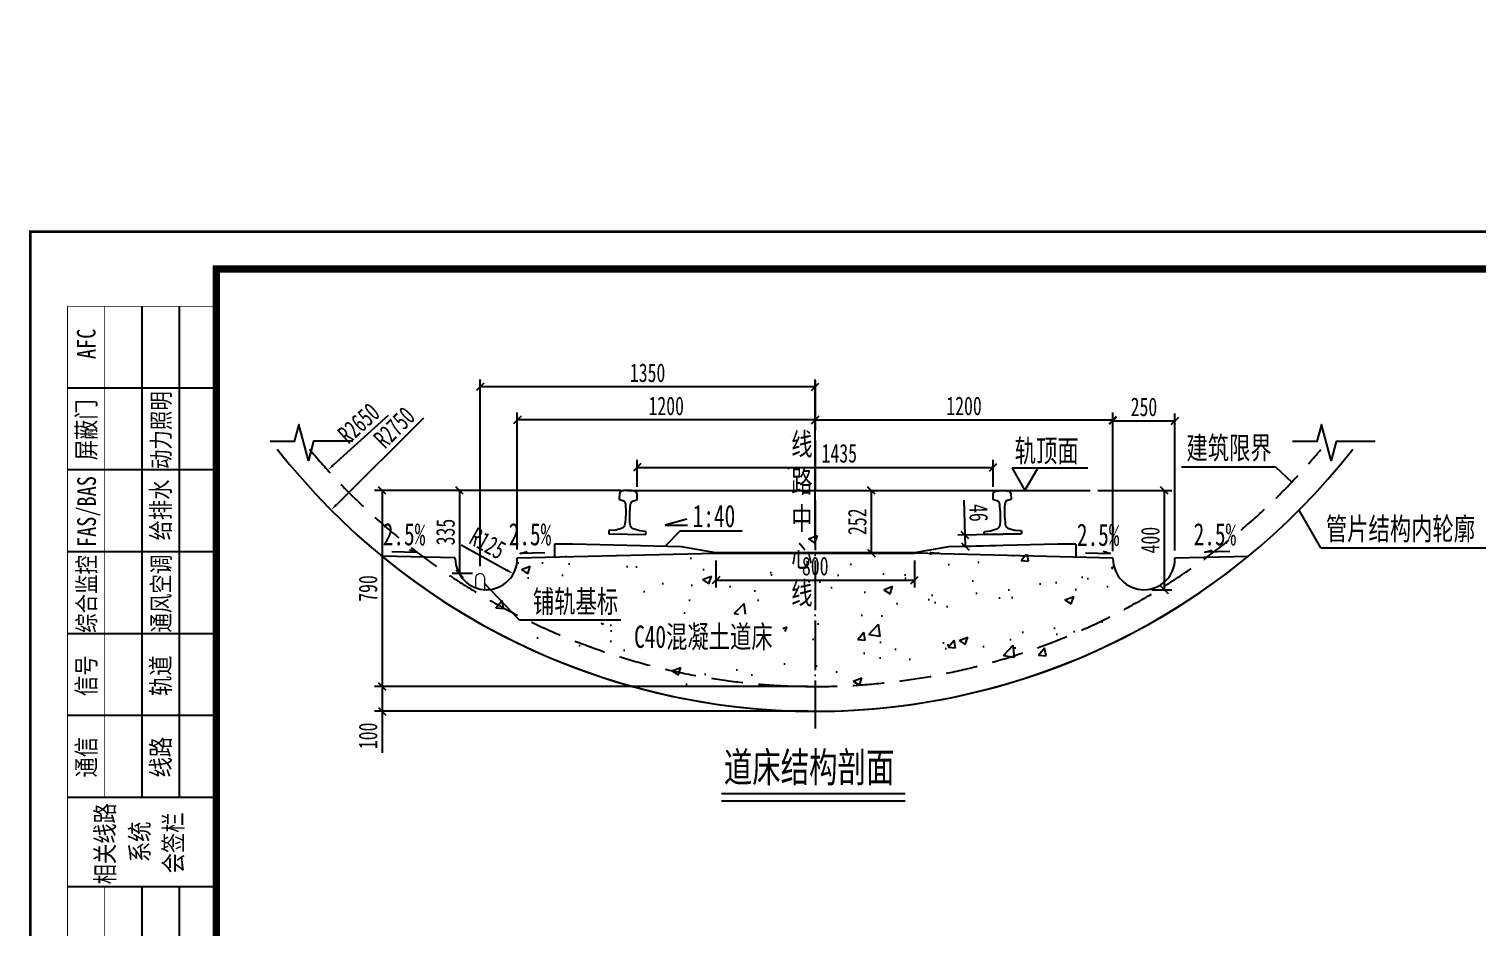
# Model space of a CAD drawing. Header units: millimetres. Extents: x 751 to 23969, y -17237 to -4028.
# Drawn here: x 751 to 6586, y -11124 to -7505 of the extents above; entities that cross this region are included whole.
import ezdxf
from ezdxf.enums import TextEntityAlignment as Align

# ---------------------------------------------------------------- set-up
doc = ezdxf.new("R2010")
doc.units = ezdxf.units.MM
doc.linetypes.add('DASHED', pattern=[19.05, 12.7, -6.35])
doc.linetypes.add('DOTE', pattern=[2.42, 2, -0.2, 0.02, -0.2])
doc.layers.get('Defpoints').update_dxf_attribs({"color": 250})
for name, color, linetype in [('DOT', 6, 'DOTE'), ('GesoftDrawFrameCountersignBlockLayer', 7, 'Continuous'), ('GesoftDrawFrameCountersignLayer', 7, 'Continuous'), ('GesoftDrawFrameFrameBlockLayer', 7, 'Continuous'), ('GesoftDrawFrameInLineLayer', 85, 'Continuous'), ('GesoftDrawFrameOutLineLayer', 180, 'Continuous'), ('GesoftDrawFrameTitleLayer', 7, 'Continuous'), ('标注', 3, 'Continuous'), ('粗实线', 4, 'Continuous')]:
    doc.layers.add(name, color=color, linetype=linetype)
doc.styles.add('宋体', font='SimSun.ttf', dxfattribs={"width": 0.7})
doc.styles.add('宋体样式', font='SimSun.ttf', dxfattribs={"width": 0.8})
doc.styles.add('宋体样式宽度0.8', font='SimSun.ttf', dxfattribs={"width": 0.8})
doc.styles.add('条形码', font='BC_C39.FBC', dxfattribs={"height": 11})
doc.dimstyles.new('1比30', dxfattribs={"dimscale": 30, "dimtxt": 2.5, "dimasz": 1, "dimexe": 1, "dimexo": 1, "dimtad": 3, "dimdec": 0, "dimzin": 0, "dimdsep": 46, "dimtxsty": '宋体', "dimblk": 'OBLIQUE', "dimcen": 0.09, "dimadec": 0, "dimazin": 0, "dimtfac": 1, "dimtdec": 0, "dimtofl": 0, "dimtmove": 0, "dimatfit": 3, "dimfxl": 0, "dimtolj": 1, "dimtzin": 0, "dimarcsym": 0})

# ---------------------------------------------------------------- blocks, each defined once
blk = doc.blocks.new('_Oblique')
at = {"color": 0, "linetype": 'ByBlock', "lineweight": -2}
blk.add_line((-0.5, -0.5), (0.5, 0.5), dxfattribs=at)
blk = doc.blocks.new('*D16')
at = {"layer": 'Defpoints', "color": 0, "transparency": 16777216}
for p in [(5119.2, -9080.4), (3919.2, -9612.6), (5119.2, -9632.6)]:
    blk.add_point(p, dxfattribs=at)
at = {"layer": '标注', "color": 0, "lineweight": -2, "transparency": 16777216}
for p, q in [((3919.2, -9582.6), (3919.2, -9050.4)), ((3919.2, -9080.4), (5119.2, -9080.4)), ((5119.2, -9602.6), (5119.2, -9050.4))]:
    blk.add_line(p, q, dxfattribs=at)
at = {"layer": '标注', "color": 0, "lineweight": -2, "transparency": 16777216, "xscale": 30, "yscale": 30, "zscale": 30, "rotation": 180}
blk.add_blockref('_Oblique', (3919.2, -9080.4), dxfattribs=at)
at = {"layer": '标注', "color": 0, "lineweight": -2, "transparency": 16777216, "xscale": 30, "yscale": 30, "zscale": 30}
blk.add_blockref('_Oblique', (5119.2, -9080.4), dxfattribs=at)
at = {"layer": '标注', "color": 0, "transparency": 16777216, "insert": (4519.2, -9024.2), "char_height": 75, "attachment_point": 5, "style": '宋体'}
blk.add_mtext('\\A1;1200', dxfattribs=at)
blk = doc.blocks.new('*D15')
at = {"layer": 'Defpoints', "color": 0, "transparency": 16777216}
for p in [(2719.2, -9080.4), (3919.2, -9612.6), (2719.2, -9632.6)]:
    blk.add_point(p, dxfattribs=at)
at = {"layer": '标注', "color": 0, "lineweight": -2, "transparency": 16777216}
for p, q in [((2719.2, -9602.6), (2719.2, -9050.4)), ((3919.2, -9080.4), (2719.2, -9080.4)), ((3919.2, -9582.6), (3919.2, -9050.4))]:
    blk.add_line(p, q, dxfattribs=at)
at = {"layer": '标注', "color": 0, "lineweight": -2, "transparency": 16777216, "xscale": 30, "yscale": 30, "zscale": 30, "rotation": 180}
blk.add_blockref('_Oblique', (2719.2, -9080.4), dxfattribs=at)
at = {"layer": '标注', "color": 0, "lineweight": -2, "transparency": 16777216, "xscale": 30, "yscale": 30, "zscale": 30}
blk.add_blockref('_Oblique', (3919.2, -9080.4), dxfattribs=at)
at = {"layer": '标注', "color": 0, "transparency": 16777216, "insert": (3319.2, -9024.2), "char_height": 75, "attachment_point": 5, "style": '宋体'}
blk.add_mtext('\\A1;1200', dxfattribs=at)
blk = doc.blocks.new('*D38')
at = {"layer": 'Defpoints', "color": 0, "transparency": 16777216}
for p in [(4636.7, -9271.4), (3201.7, -9379.8), (4636.7, -9379.8)]:
    blk.add_point(p, dxfattribs=at)
at = {"layer": '标注', "color": 0, "lineweight": -2, "transparency": 16777216}
for p, q in [((3201.7, -9349.8), (3201.7, -9241.4)), ((3201.7, -9271.4), (4636.7, -9271.4)), ((4636.7, -9349.8), (4636.7, -9241.4))]:
    blk.add_line(p, q, dxfattribs=at)
at = {"layer": '标注', "color": 0, "lineweight": -2, "transparency": 16777216, "xscale": 30, "yscale": 30, "zscale": 30, "rotation": 180}
blk.add_blockref('_Oblique', (3201.7, -9271.4), dxfattribs=at)
at = {"layer": '标注', "color": 0, "lineweight": -2, "transparency": 16777216, "xscale": 30, "yscale": 30, "zscale": 30}
blk.add_blockref('_Oblique', (4636.7, -9271.4), dxfattribs=at)
at = {"layer": '标注', "color": 0, "transparency": 16777216, "insert": (4016.6, -9215.2), "char_height": 75, "attachment_point": 5, "style": '宋体'}
blk.add_mtext('\\A1;1435', dxfattribs=at)
blk = doc.blocks.new('*D37')
at = {"layer": 'Defpoints', "color": 0, "transparency": 16777216}
for p in [(3166.6, -9364.7), (2174.2, -10154.7), (3919.2, -10154.7)]:
    blk.add_point(p, dxfattribs=at)
at = {"layer": '标注', "color": 0, "lineweight": -2, "transparency": 16777216}
for p, q in [((3136.6, -9364.7), (2144.2, -9364.7)), ((2174.2, -9364.7), (2174.2, -10154.7)), ((3889.2, -10154.7), (2144.2, -10154.7))]:
    blk.add_line(p, q, dxfattribs=at)
at = {"layer": '标注', "color": 0, "lineweight": -2, "transparency": 16777216, "xscale": 30, "yscale": 30, "zscale": 30}
for p, rotation in [((2174.2, -9364.7), 90), ((2174.2, -10154.7), 270)]:
    blk.add_blockref('_Oblique', p, dxfattribs=dict(at, rotation=rotation))
at = {"layer": '标注', "color": 0, "transparency": 16777216, "insert": (2117.9, -9759.7), "char_height": 75, "attachment_point": 5, "rotation": 90, "style": '宋体'}
blk.add_mtext('\\A1;790', dxfattribs=at)
blk = doc.blocks.new('*D39')
at = {"layer": 'Defpoints', "color": 0, "transparency": 16777216}
for p in [(4676.2, -9540.6), (4524.7, -9590.4), (4677.3, -9586.6)]:
    blk.add_point(p, dxfattribs=at)
at = {"layer": '标注', "color": 0, "lineweight": -2, "transparency": 16777216}
for p, q in [((4523.6, -9544.5), (4520, -9403.1)), ((4646.2, -9541.4), (4493.6, -9545.2)), ((4524.7, -9590.4), (4523.6, -9544.5)), ((4647.3, -9587.4), (4494.7, -9591.2))]:
    blk.add_line(p, q, dxfattribs=at)
at = {"layer": '标注', "color": 0, "lineweight": -2, "transparency": 16777216, "xscale": 30, "yscale": 30, "zscale": 30}
for p, rotation in [((4523.6, -9544.5), 91.43209618416502), ((4524.7, -9590.4), 271.432096184165)]:
    blk.add_blockref('_Oblique', p, dxfattribs=dict(at, rotation=rotation))
at = {"layer": '标注', "color": 0, "transparency": 16777216, "insert": (4577.6, -9454.7), "char_height": 75, "attachment_point": 5, "rotation": 271.4321, "style": '宋体'}
blk.add_mtext('\\A1;46', dxfattribs=at)
blk = doc.blocks.new('*D40')
at = {"layer": 'Defpoints', "color": 0, "transparency": 16777216}
for p in [(5027.8, -9364.7), (5245.6, -9764.6), (5326.2, -9764.6)]:
    blk.add_point(p, dxfattribs=at)
at = {"layer": '标注', "color": 0, "lineweight": -2, "transparency": 16777216}
for p, q in [((5057.8, -9364.7), (5356.2, -9364.7)), ((5326.2, -9364.7), (5326.2, -9764.6)), ((5275.6, -9764.6), (5356.2, -9764.6))]:
    blk.add_line(p, q, dxfattribs=at)
at = {"layer": '标注', "color": 0, "lineweight": -2, "transparency": 16777216, "xscale": 30, "yscale": 30, "zscale": 30}
for p, rotation in [((5326.2, -9364.7), 90), ((5326.2, -9764.6), 270)]:
    blk.add_blockref('_Oblique', p, dxfattribs=dict(at, rotation=rotation))
at = {"layer": '标注', "color": 0, "transparency": 16777216, "insert": (5269.9, -9564.7), "char_height": 75, "attachment_point": 5, "rotation": 90, "style": '宋体'}
blk.add_mtext('\\A1;400', dxfattribs=at)
blk = doc.blocks.new('*D17')
at = {"layer": 'Defpoints', "color": 0, "transparency": 16777216}
for p in [(3166.6, -9364.7), (2486.4, -9699.7), (2569.2, -9699.7)]:
    blk.add_point(p, dxfattribs=at)
at = {"layer": '标注', "color": 0, "lineweight": -2, "transparency": 16777216}
for p, q in [((3136.6, -9364.7), (2456.4, -9364.7)), ((2486.4, -9364.7), (2486.4, -9699.7)), ((2539.2, -9699.7), (2456.4, -9699.7))]:
    blk.add_line(p, q, dxfattribs=at)
at = {"layer": '标注', "color": 0, "lineweight": -2, "transparency": 16777216, "xscale": 30, "yscale": 30, "zscale": 30}
for p, rotation in [((2486.4, -9364.7), 90), ((2486.4, -9699.7), 270)]:
    blk.add_blockref('_Oblique', p, dxfattribs=dict(at, rotation=rotation))
at = {"layer": '标注', "color": 0, "transparency": 16777216, "insert": (2430.1, -9532.2), "char_height": 75, "attachment_point": 5, "rotation": 90, "style": '宋体'}
blk.add_mtext('\\A1;335', dxfattribs=at)
blk = doc.blocks.new('*D22')
at = {"layer": 'Defpoints', "color": 0, "transparency": 16777216}
for p in [(2569.2, -8946.9), (3919.2, -9612.6), (2569.2, -9699.7)]:
    blk.add_point(p, dxfattribs=at)
at = {"layer": '标注', "color": 0, "lineweight": -2, "transparency": 16777216}
for p, q in [((2569.2, -9669.7), (2569.2, -8916.9)), ((3919.2, -9582.6), (3919.2, -8916.9)), ((3919.2, -8946.9), (2569.2, -8946.9))]:
    blk.add_line(p, q, dxfattribs=at)
at = {"layer": '标注', "color": 0, "lineweight": -2, "transparency": 16777216, "xscale": 30, "yscale": 30, "zscale": 30, "rotation": 180}
blk.add_blockref('_Oblique', (2569.2, -8946.9), dxfattribs=at)
at = {"layer": '标注', "color": 0, "lineweight": -2, "transparency": 16777216, "xscale": 30, "yscale": 30, "zscale": 30}
blk.add_blockref('_Oblique', (3919.2, -8946.9), dxfattribs=at)
at = {"layer": '标注', "color": 0, "transparency": 16777216, "insert": (3244.2, -8890.7), "char_height": 75, "attachment_point": 5, "style": '宋体'}
blk.add_mtext('\\A1;1350', dxfattribs=at)
blk = doc.blocks.new('*D41')
at = {"color": 0, "lineweight": -2, "transparency": 16777216}
blk.add_line((2199.1, -9062.2), (1977.4, -9262.8), dxfattribs=at)
at = {"color": 0, "transparency": 16777216}
blk.add_solid([(1974, -9259.1), (1980.7, -9266.6), (1955.1, -9283)], dxfattribs=at)
at = {"layer": 'Defpoints', "color": 0, "transparency": 16777216}
for p in [(3919.8, -7504.7), (1955.1, -9283)]:
    blk.add_point(p, dxfattribs=at)
at = {"color": 0, "transparency": 16777216, "insert": (2080.2, -9094), "char_height": 75, "attachment_point": 5, "rotation": 42.1494, "style": '宋体'}
blk.add_mtext('\\A1;R2650', dxfattribs=at)
blk = doc.blocks.new('*D42')
at = {"color": 0, "lineweight": -2, "transparency": 16777216}
blk.add_line((2340.6, -9073.7), (1990.1, -9422.2), dxfattribs=at)
at = {"color": 0, "transparency": 16777216}
blk.add_solid([(1986.5, -9418.6), (1993.6, -9425.7), (1968.8, -9443.3)], dxfattribs=at)
at = {"layer": 'Defpoints', "color": 0, "transparency": 16777216}
for p in [(3919.2, -7504.7), (1968.8, -9443.3)]:
    blk.add_point(p, dxfattribs=at)
at = {"color": 0, "transparency": 16777216, "insert": (2223.6, -9110.7), "char_height": 75, "attachment_point": 5, "rotation": 44.82672, "style": '宋体'}
blk.add_mtext('\\A1;R2750', dxfattribs=at)
blk = doc.blocks.new('*D45')
at = {"layer": 'Defpoints', "color": 0, "transparency": 16777216}
for p in [(2594.2, -9639.6), (2703.3, -9700.6)]:
    blk.add_point(p, dxfattribs=at)
at = {"layer": '标注', "color": 0, "lineweight": -2, "transparency": 16777216}
blk.add_line((2493.3, -9583.2), (2677.1, -9686), dxfattribs=at)
at = {"layer": '标注', "color": 0, "transparency": 16777216}
blk.add_solid([(2679.6, -9681.6), (2674.7, -9690.3), (2703.3, -9700.6)], dxfattribs=at)
at = {"layer": '标注', "color": 0, "transparency": 16777216, "insert": (2599.6, -9578.2), "char_height": 75, "attachment_point": 5, "rotation": 330.78934, "style": '宋体'}
blk.add_mtext('\\A1;R125', dxfattribs=at)
blk = doc.blocks.new('*D46')
at = {"layer": 'Defpoints', "color": 0, "transparency": 16777216}
for p in [(3919.2, -10154.7), (2174.2, -10254.7), (3919.2, -10254.7)]:
    blk.add_point(p, dxfattribs=at)
at = {"layer": '标注', "color": 0, "lineweight": -2, "transparency": 16777216}
for p, q in [((3889.2, -10154.7), (2144.2, -10154.7)), ((2174.2, -10154.7), (2174.2, -10254.7)), ((3889.2, -10254.7), (2144.2, -10254.7)), ((2174.2, -10254.7), (2174.2, -10422.5))]:
    blk.add_line(p, q, dxfattribs=at)
at = {"layer": '标注', "color": 0, "lineweight": -2, "transparency": 16777216, "xscale": 30, "yscale": 30, "zscale": 30}
for p, rotation in [((2174.2, -10154.7), 90), ((2174.2, -10254.7), 270)]:
    blk.add_blockref('_Oblique', p, dxfattribs=dict(at, rotation=rotation))
at = {"layer": '标注', "color": 0, "transparency": 16777216, "insert": (2117.9, -10353.6), "char_height": 75, "attachment_point": 5, "rotation": 90, "style": '宋体'}
blk.add_mtext('\\A1;100', dxfattribs=at)
blk = doc.blocks.new('*D57')
at = {"layer": 'Defpoints', "color": 0, "transparency": 16777216}
for p in [(3519.6, -9616.7), (4319.6, -9616.7), (4319.6, -9726.1)]:
    blk.add_point(p, dxfattribs=at)
at = {"layer": '标注', "color": 0, "lineweight": -2, "transparency": 16777216}
for p, q in [((3519.6, -9646.7), (3519.6, -9756.1)), ((4319.6, -9646.7), (4319.6, -9756.1)), ((3519.6, -9726.1), (4319.6, -9726.1))]:
    blk.add_line(p, q, dxfattribs=at)
at = {"layer": '标注', "color": 0, "lineweight": -2, "transparency": 16777216, "xscale": 30, "yscale": 30, "zscale": 30, "rotation": 180}
blk.add_blockref('_Oblique', (3519.6, -9726.1), dxfattribs=at)
at = {"layer": '标注', "color": 0, "lineweight": -2, "transparency": 16777216, "xscale": 30, "yscale": 30, "zscale": 30}
blk.add_blockref('_Oblique', (4319.6, -9726.1), dxfattribs=at)
at = {"layer": '标注', "color": 0, "transparency": 16777216, "insert": (3919.6, -9669.9), "char_height": 75, "attachment_point": 5, "style": '宋体'}
blk.add_mtext('\\A1;800', dxfattribs=at)
blk = doc.blocks.new('*D58')
at = {"color": 0, "lineweight": -2, "transparency": 16777216}
blk.add_line((4145.6, -9364.7), (4145.6, -9616.6), dxfattribs=at)
at = {"layer": 'Defpoints', "color": 0, "transparency": 16777216}
for p in [(4145.6, -9364.7), (4145.6, -9616.6), (4145.6, -9616.6)]:
    blk.add_point(p, dxfattribs=at)
at = {"color": 0, "lineweight": -2, "transparency": 16777216, "xscale": 30, "yscale": 30, "zscale": 30}
for p, rotation in [((4145.6, -9364.7), 90), ((4145.6, -9616.6), 270)]:
    blk.add_blockref('_Oblique', p, dxfattribs=dict(at, rotation=rotation))
at = {"color": 0, "transparency": 16777216, "insert": (4089.3, -9490.6), "char_height": 75, "attachment_point": 5, "rotation": 90, "style": '宋体'}
blk.add_mtext('\\A1;252', dxfattribs=at)
blk = doc.blocks.new('*D59')
at = {"color": 0, "lineweight": -2, "transparency": 16777216}
for p, q in [((5119.2, -9609.6), (5119.2, -9054.4)), ((5119.2, -9084.4), (5369.2, -9084.4)), ((5369.2, -9606.6), (5369.2, -9054.4))]:
    blk.add_line(p, q, dxfattribs=at)
at = {"layer": 'Defpoints', "color": 0, "transparency": 16777216}
for p in [(5369.2, -9084.4), (5119.2, -9639.6), (5369.2, -9636.6)]:
    blk.add_point(p, dxfattribs=at)
at = {"color": 0, "lineweight": -2, "transparency": 16777216, "xscale": 30, "yscale": 30, "zscale": 30, "rotation": 180}
blk.add_blockref('_Oblique', (5119.2, -9084.4), dxfattribs=at)
at = {"color": 0, "lineweight": -2, "transparency": 16777216, "xscale": 30, "yscale": 30, "zscale": 30}
blk.add_blockref('_Oblique', (5369.2, -9084.4), dxfattribs=at)
at = {"color": 0, "transparency": 16777216, "insert": (5244.2, -9028.1), "char_height": 75, "attachment_point": 5, "style": '宋体'}
blk.add_mtext('\\A1;250', dxfattribs=at)
blk = doc.blocks.new('杭州4号线二期会签定义_2e1cf7a908f61d0b50dc33cccab90907')
at = {"layer": 'GesoftDrawFrameCountersignLayer', "color": 7}
for p, q in [((0, 271), (-20, 271)), ((0, 260), (-20, 260)), ((0, 249), (-20, 249)), ((0, 238), (-20, 238)), ((0, 227), (-20, 227)), ((0, 216), (-20, 216)), ((0, 204), (-20, 204)), ((0, 192), (-20, 192)), ((0, 180), (-20, 180)), ((0, 168), (-20, 168)), ((0, 156), (-20, 156)), ((0, 144), (-20, 144)), ((0, 132), (-20, 132)), ((0, 120), (-20, 120)), ((0, 108), (-20, 108)), ((0, 96), (-20, 96)), ((0, 84), (-20, 84)), ((0, 72), (-20, 72)), ((0, 60), (-20, 60)), ((0, 48), (-20, 48)), ((0, 36), (-20, 36)), ((0, 24), (-20, 24)), ((0, 12), (-20, 12)), ((0, 0), (-20, 0))]:
    blk.add_line(p, q, dxfattribs=at)
for points in [[(0, 285), (0, 0)], [(-10, 282), (-10, 216)], [(-5, 282), (-5, 216)], [(-10, 204), (-10, 0)], [(-5, 204), (-5, 0)]]:
    blk.add_lwpolyline(points, dxfattribs=at)
at = {"layer": 'GesoftDrawFrameCountersignLayer', "color": 7, "const_width": 0.1}
for points in [[(0, 282), (-20, 282)], [(-20, 282), (-20, 0)], [(-15, 282), (-15, 216)], [(-15, 204), (-15, 0)]]:
    blk.add_lwpolyline(points, dxfattribs=at)
at = {"layer": 'GesoftDrawFrameCountersignLayer', "color": 7, "style": '宋体样式宽度0.8', "width": 0.8}
for s, height, p in [('AFC', 2.5, (-16.23, 274.9)), ('动力照明', 2.4, (-6.23, 260.11)), ('屏蔽门', 2.5, (-16.23, 261.3)), ('FAS/BAS', 2.5, (-16.18, 249.65)), ('给排水', 2.5, (-6.23, 250.53)), ('综合监控', 2.4, (-16.23, 238.11)), ('通风空调', 2.4, (-6.23, 238.15)), ('信号', 2.5, (-16.23, 229.63)), ('轨道', 2.5, (-6.23, 229.63)), ('通信', 2.5, (-16.23, 218.69)), ('线路', 2.5, (-6.23, 218.69)), ('相关线路', 2.5, (-13.71, 204.33)), ('系统', 2.5, (-9.05, 207.31)), ('会签栏', 2.5, (-4.54, 205.81)), ('导向标识', 2.5, (-16.23, 180.42)), ('大里程区间', 2, (-6.48, 180.42)), ('小里程区间', 2, (-6.48, 168.42)), ('装修', 2.5, (-16.23, 171.23)), ('电力监控', 2.5, (-16.23, 156.42)), ('民用通信', 2.5, (-6.23, 156.42)), ('杂散电流', 2.5, (-16.23, 144.42)), ('轨旁', 2.5, (-6.23, 147.23)), ('管线综合', 2.5, (-6.23, 132.42)), ('接触网', 2.5, (-16.23, 133.8)), ('供电系统', 2.5, (-16.23, 120.42)), ('人防', 2.5, (-6.23, 123.23)), ('电扶梯', 2.5, (-6.23, 109.8)), ('轨道', 2.5, (-16.23, 111.23)), ('屏蔽门', 2.5, (-6.23, 97.8)), ('限界', 2.5, (-16.23, 99.23)), ('线路', 2.5, (-16.23, 87.23)), ('AFC', 2.5, (-6.23, 87.9)), ('气灭', 2.5, (-16.23, 75.23)), ('门禁', 2.5, (-6.23, 75.23)), ('动照', 2.5, (-16.23, 63.23)), ('BAS', 2.5, (-6.23, 63.9)), ('给排水', 2.5, (-16.23, 49.8)), ('FAS', 2.5, (-6.23, 51.9)), ('通风空调', 2.5, (-16.23, 36.42)), ('综合监控', 2.5, (-6.23, 36.42)), ('结构', 2.5, (-16.23, 27.23)), ('信号', 2.5, (-6.23, 27.23)), ('建筑', 2.5, (-16.23, 15.23)), ('通信', 2.5, (-6.23, 15.23)), ('会签专业   ', 2.5, (-16.23, 0.39)), ('会签专业   ', 2.5, (-5.73, 0.39)), ('签名', 2.5, (-10.85, 3.22)), ('签名', 2.5, (-1.35, 3.22))]:
    blk.add_text(s, height=height, rotation=90, dxfattribs=at).set_placement(p)
blk = doc.blocks.new('0.25_a528e8101059b214a0224c9661d1e9c2')
at = {"layer": 'GesoftDrawFrameInLineLayer', "color": 0, "const_width": 1}
blk.add_lwpolyline([(0, 0), (0, 287), (-495, 287), (-495, 0), (0, 0)], dxfattribs=at)
at = {"layer": 'GesoftDrawFrameOutLineLayer', "color": 0, "const_width": 0.35}
blk.add_lwpolyline([(5, -5), (5, 292), (-520, 292), (-520, -5), (5, -5)], dxfattribs=at)
blk = doc.blocks.new('GESOFT00000000NEW_049a35bf7f0736cc4250df00ece10f93_a528e8101059b214a0224c9661d1e9c2_2e1cf7a908f61d0b50dc33cccab90907')
at = {"layer": 'GesoftDrawFrameCountersignBlockLayer'}
blk.add_blockref('杭州4号线二期会签定义_2e1cf7a908f61d0b50dc33cccab90907', (-495, 0), dxfattribs=at)
at = {"layer": 'GesoftDrawFrameFrameBlockLayer'}
blk.add_blockref('0.25_a528e8101059b214a0224c9661d1e9c2', (0, 0), dxfattribs=at)
at = {"layer": 'GesoftDrawFrameTitleLayer', "color": 7, "style": '条形码', "width": 2}
blk.add_attdef('BARCODE', (-2.8, 60.5), '', height=6, rotation=90, dxfattribs=at)
at = {"layer": 'GesoftDrawFrameTitleLayer', "style": '宋体样式'}
for tag, height, width, p in [('GCMC0', 3.6, 0.8, (-40, 43.4)), ('SHEJI', 2.5, 0.8, (-154, 35.2)), ('SHEJI2', 2.5, 0.8, (-137.76, 35.27)), ('SJJD', 2.5, 0.8, (-14, 34.4)), ('JIAOHE', 2.5, 0.8, (-154, 28.8)), ('JIAOHE2', 2.5, 0.8, (-137.61, 28.83)), ('VERSION0', 2.5, 0.8, (-14, 26.4)), ('ZTSD', 2.5, 0.8, (-190, 24)), ('ZYFZR1', 2.5, 0.8, (-154, 22.4)), ('ZYFZR2', 2.5, 0.8, (-137.76, 22.24)), ('CEMING', 4, 0.7, (-84, 22.59)), ('BILI', 2.5, 0.8, (-14, 18.4)), ('XMFZR1', 2.5, 0.8, (-154, 16)), ('XMFZR2', 2.5, 0.8, (-137.98, 16.22)), ('DOCNAME0', 3.5, 0.9, (-84, 13.27)), ('RIQI', 2.5, 0.8, (-14, 10.4)), ('SENHE', 2.5, 0.8, (-154, 9.6)), ('SENHE2', 2.5, 0.8, (-137.41, 9.52)), ('DOCNAME2', 3.5, 0.9, (-84, 9.42)), ('XTSD', 2.5, 0.8, (-190, 4.8)), ('SENDING', 2.5, 0.8, (-154, 3.2)), ('SENDING2', 2.5, 0.8, (-137.41, 3.81)), ('TUHAO', 2.5, 0.8, (-91.5, 3.2)), ('PROJECTNO', 2.5, 0.8, (-47.5, 3.2)), ('PAGENUMBER', 2.5, 0.8, (-31.78, 3.83)), ('PAGECOUNT', 2.5, 0.8, (-10.8, 3.83))]:
    blk.add_attdef(tag, text='', height=height, dxfattribs=dict(at, width=width)).set_placement(p, align=Align.MIDDLE_CENTER)
blk.add_attdef('PIANMING', text='', height=4, dxfattribs=at).set_placement((-84, 31.09), align=Align.MIDDLE_CENTER)

msp = doc.modelspace()

# ---------------------------------------------------------------- hatches: boundary and pattern name
h = msp.add_hatch()
h.set_pattern_fill('AR-CONC', color=256, scale=2)
h.set_pattern_definition([(50, (-4e-12, -11110.97), (364.37, -31.878), [38.1, -419.1]), (355, (-4e-12, -11110.97), (-70.487, 382.114), [30.48, -335.281]), (100.4514, (30.36, -11113.63), (293.882, 350.236), [32.38, -356.18]), (46.184, (-4e-12, -11009.37), (542.158, -84.085), [57.15, -628.65]), (96.636, (45.2, -11016.4), (474.81, 494.85), [48.57, -534.27]), (351.184, (-4e-12, -11009.37), (474.81, 494.85), [45.72, -502.92]), (21, (50.8, -11034.77), (303.229, -204.53), [38.1, -419.1]), (326, (50.8, -11034.77), (123.604, 368.376), [30.48, -335.28]), (71.4514, (76.07, -11051.8), (426.833, 163.846), [32.38, -356.18]), (37.5, (-4e-12, -11110.97), (6.1772, 169.11), [0, -331.216, 0, -340.36, 0, -336.55]), (7.5, (-4e-12, -11110.97), (133.6393, 200.361), [0, -194.056, 0, -323.596, 0, -128.27]), (327.5, (-113.28, -11110.97), (271.1812, -11.4575), [0, -127, 0, -396.24, 0, -525.78]), (317.5, (-164.08, -11110.97), (296.258, 50.853), [0, -165.1, 0, -263.144, 0, -373.38])])
edge = h.paths.add_edge_path()
edge.add_line((5381.48, -9764.7), (5119.21, -9764.7))
edge.add_line((5119.21, -9764.7), (5119.21, -9630.63))
edge.add_line((5119.21, -9630.63), (4319.21, -9610.63))
edge.add_line((4319.21, -9610.63), (3519.21, -9610.63))
edge.add_line((3519.21, -9610.63), (2719.21, -9630.63))
edge.add_line((2719.21, -9630.63), (2719.21, -9764.7))
edge.add_line((2719.21, -9764.7), (2456.94, -9764.7))
edge.add_arc((3919.21, -7554.66), 2650, 236.509488, 303.490512)
edge = h.paths.add_edge_path()
edge.add_line((5396.44, -9764.7), (5381.48, -9764.7))
edge.add_arc((3919.21, -7554.66), 2650, 270, 303.490471, ccw=False)
edge.add_line((3919.21, -10204.66), (3919.21, -10204.66))
edge.add_arc((3919.21, -7504.66), 2700, 270, 303.169875)
edge = h.paths.add_edge_path()
edge.add_line((2456.95, -9764.7), (2441.98, -9764.7))
edge.add_arc((3902.58, -7560.5), 2644.21, 236.469692, 270.360392)
edge.add_line((3919.21, -10204.66), (3919.21, -10204.66))
edge.add_arc((3919.21, -7554.66), 2650, 236.509529, 270, ccw=False)
h.paths.add_polyline_path([(3788.45, -9933.25), (3931.3, -9933.25), (3931.3, -9105.24), (3788.45, -9105.24)])
h.paths.add_polyline_path([(3160.21, -10041.6), (3805.19, -10041.6), (3805.19, -9863.61), (3160.21, -9863.61)], flags=16)
h.paths.add_polyline_path([(2752.17, -9899.25), (3171.9, -9899.25), (3171.9, -9721.26), (2752.17, -9721.26)], flags=16)

# ---------------------------------------------------------------- linework, layer by layer
for p, q in [((3161.64, -9364.63), (5027.84, -9364.7)), ((4603.2, -9542.47), (4749.16, -9538.82)), ((2869.21, -9581.12), (2869.21, -9632.87)), ((4969.21, -9581.12), (4969.21, -9632.87))]:
    msp.add_line(p, q)
for points in [[(2056.16, -9166.45), (1898.6, -9166.45), (1877.84, -9243.94), (1838.91, -9098.63), (1820.6, -9166.93), (1722.78, -9166.93)], [(6176.27, -9166.93), (6018.71, -9166.93), (5997.95, -9244.41), (5959.02, -9099.11), (5940.72, -9167.41), (5842.89, -9167.41)], [(4969.21, -9581.12), (4897.21, -9581.12), (4457.21, -9592.12), (4319.21, -9616.62), (3919.21, -9616.62), (3519.21, -9616.62), (3381.21, -9592.12), (2941.21, -9581.12), (2869.21, -9581.12)]]:
    msp.add_lwpolyline(points)
at = {"ltscale": 0.8}
for points in [[(3112.46, -9524.63), (3091.13, -9526.46, 0.3821619), (3087.48, -9530.35), (3087.32, -9536.77, 0.4142136), (3089.27, -9538.82), (3235.22, -9542.47, 0.4142136), (3237.27, -9540.52), (3237.43, -9534.1, 0.3821619), (3233.97, -9530.04), (3212.76, -9527.14, -0.0526809), (3204.6, -9525.13), (3186.6, -9518.64, -0.2959714), (3173.43, -9501.31, -0.0505666), (3175.65, -9420.64, -0.0993426), (3178.78, -9411.31, -0.1861468), (3183.3, -9407.75), (3201.05, -9402.35, 0.3409339), (3202.47, -9400.36), (3201.68, -9379.78, 0.334739), (3191.93, -9367.53, 0.0484879), (3176.63, -9365.15, 0.0083356), (3166.64, -9364.7, 0.0083356), (3156.64, -9364.65, 0.0484879), (3141.24, -9366.26, 0.334739), (3130.9, -9378.01), (3129.08, -9398.53, 0.3409339), (3130.39, -9400.59), (3147.78, -9406.84, -0.1885271), (3152.19, -9410.65, -0.0993426), (3154.85, -9420.12, -0.0505666), (3153.04, -9500.8, -0.2959714), (3139.02, -9517.45), (3119.87, -9523.14, -0.050385), (3111.97, -9524.64)], [(4725.96, -9524.63), (4747.29, -9526.46, -0.3821619), (4750.95, -9530.35), (4751.11, -9536.77, -0.4142136), (4749.16, -9538.82), (4603.2, -9542.47, -0.4142136), (4601.15, -9540.52), (4600.99, -9534.1, -0.3821619), (4604.45, -9530.04), (4625.66, -9527.14, 0.0526809), (4633.83, -9525.13), (4651.82, -9518.64, 0.2959714), (4664.99, -9501.31, 0.0505666), (4662.78, -9420.64, 0.0993426), (4659.64, -9411.31, 0.1861468), (4655.12, -9407.75), (4637.37, -9402.35, -0.3409339), (4635.95, -9400.36), (4636.75, -9379.78, -0.334739), (4646.49, -9367.53, -0.0484879), (4661.79, -9365.15, -0.0083356), (4671.78, -9364.7, -0.0083356), (4681.78, -9364.65, -0.0484879), (4697.18, -9366.26, -0.334739), (4707.52, -9378.01), (4709.35, -9398.53, -0.3409339), (4708.03, -9400.59), (4690.64, -9406.84, 0.1885271), (4686.23, -9410.65, 0.0993426), (4683.57, -9420.12, 0.0505666), (4685.39, -9500.8, 0.2959714), (4699.41, -9517.45), (4718.55, -9523.14, 0.050385), (4726.45, -9524.64)]]:
    msp.add_lwpolyline(points, format="xyb", dxfattribs=at)
at = {"const_width": 5}
msp.add_lwpolyline([(2551.21, -9757.47), (2551.21, -9715.46, -0.8760158), (2587.21, -9715.46), (2587.21, -9764.48)], format="xyb", dxfattribs=at)
msp.add_arc((3919.21, -7504.66), 2750, 217.999764, 322.000236)
at = {"linetype": 'DASHED', "lineweight": 25, "ltscale": 10}
msp.add_arc((3919.85, -7504.66), 2650, 219.728706, 320.243847, dxfattribs=at)
at = {"layer": 'DOT', "ltscale": 100}
msp.add_line((3919.21, -8920.76), (3919.21, -10323.86), dxfattribs=at)
at = {"layer": '标注'}
for p, q in [((5395.56, -9269.7), (5773.72, -9269.7)), ((5773.72, -9269.7), (5840.02, -9330.97)), ((5957.53, -9595.7), (5869.58, -9443.36)), ((3402.44, -9480.73), (3315.03, -9504.15)), ((3315.03, -9504.15), (3404.87, -9504.15)), ((3373.38, -9528.23), (3317.09, -9586.52)), ((3625.81, -9528.23), (3373.38, -9528.23)), ((5957.53, -9595.7), (6632.23, -9595.7)), ((2728.15, -9887.43), (2587.21, -9740.08)), ((3136.89, -9887.43), (2728.15, -9887.43)), ((3542.35, -10615.59), (4282.2, -10615.59))]:
    msp.add_line(p, q, dxfattribs=at)
at = {"layer": '标注', "color": 4}
msp.add_line((3542.35, -10585.59), (4282.2, -10585.59), dxfattribs=at)
at = {"layer": '标注'}
for points in [[(5018.41, -9274.72), (4712.76, -9274.72), (4764.7, -9364.69), (4816.65, -9274.72)], [(2214.13, -9610.36), (2314.13, -9612.86), (2285.07, -9605.08)], [(2830.19, -9616.35), (2730.19, -9618.85), (2759.25, -9611.07)], [(5008.23, -9616.42), (5108.23, -9618.93), (5079.17, -9611.14)], [(5590.02, -9610.36), (5490.02, -9612.86), (5519.08, -9605.08)]]:
    msp.add_lwpolyline(points, dxfattribs=at)
at = {"layer": '粗实线'}
for p, q in [((2719.21, -9636.69), (3519.56, -9616.68)), ((3519.56, -9616.68), (4319.56, -9616.68)), ((4319.21, -9616.62), (5119.21, -9636.62)), ((2469.21, -9636.62), (2173.14, -9629.21)), ((2469.21, -9639.61), (2469.21, -9636.62)), ((2719.21, -9639.61), (2719.21, -9636.62)), ((5119.21, -9639.61), (5119.21, -9636.62)), ((5369.21, -9636.62), (5665.28, -9629.21)), ((5369.21, -9639.61), (5369.21, -9636.62))]:
    msp.add_line(p, q, dxfattribs=at)
for centre, radius, start, end in [((3919.21, -7504.66), 2750, 230.452442, 309.480236), ((2594.21, -9639.61), 125, 180, 0), ((5244.21, -9639.61), 125, 180, 0)]:
    msp.add_arc(centre, radius, start, end, dxfattribs=at)

# ---------------------------------------------------------------- block references
at = {"xscale": 30, "yscale": 30, "zscale": 30}
msp.add_blockref('GESOFT00000000NEW_049a35bf7f0736cc4250df00ece10f93_a528e8101059b214a0224c9661d1e9c2_2e1cf7a908f61d0b50dc33cccab90907', (16356.66, -17082.03), dxfattribs=at)

# ---------------------------------------------------------------- texts
at = {"layer": 'DOT', "insert": (3822.92, -9132.76), "char_height": 90, "attachment_point": 1, "style": '宋体'}
msp.add_mtext_dynamic_manual_height_columns('线路中心线', width=136.8398, gutter_width=600, heights=[0], dxfattribs=at)
at = {"layer": '标注', "style": '宋体', "width": 0.7}
for s, height, p in [('轨顶面', 90, (4723.34, -9249.45)), ('建筑限界', 90, (5415.1, -9238.15)), ('1:40', 90, (3425.91, -9512.46)), ('2.5%%%', 90, (2177.11, -9585.87)), ('2.5%%%', 90, (2684.54, -9585.87)), ('2.5%%%', 90, (5444.37, -9585.87)), ('管片结构内轮廓', 90, (5977.07, -9564.15)), ('铺轨基标', 90, (2781.83, -9857.01)), ('C40混凝土道床', 90, (3189.87, -9998.86)), ('道床结构剖面', 120, (3551.29, -10539.97))]:
    msp.add_text(s, height=height, dxfattribs=at).set_placement(p)
msp.add_text('2.5%%%', height=90, rotation=359.996219, dxfattribs=at).set_placement((4974.03, -9587.96))

# ---------------------------------------------------------------- dimensions: what is measured, and where the dimension line sits
for center, mpoint, picture, middle in [((3919.85, -7504.66), (1955.14, -9282.98), '*D41', (2117.9, -9135.67)), ((3919.21, -7504.66), (1968.8, -9443.31), '*D42', (2263.3, -9150.58))]:
    dim = msp.add_radius_dim(center=center, mpoint=mpoint, dimstyle='1比30', override={"dimsah": 1})
    dim.commit()
    dim.dimension.update_dxf_attribs({"geometry": picture, "text_midpoint": middle, "dimtype": 164})
dim = msp.add_linear_dim(base=(5369.21, -9084.37), p1=(5119.21, -9639.61), p2=(5369.21, -9636.62), dimstyle='1比30', override={"dimfxl": 250})
dim.commit()
dim.dimension.update_dxf_attribs({"geometry": '*D59', "text_midpoint": (5244.21, -9028.12)})
dim = msp.add_aligned_dim(p1=(4145.6, -9364.66), p2=(4145.6, -9616.62), distance=0, dimstyle='1比30')
dim.commit()
dim.dimension.update_dxf_attribs({"geometry": '*D58', "text_midpoint": (4089.35, -9490.64)})
at = {"layer": '标注'}
for base, p1, p2, picture, middle in [((2569.21, -8946.91), (3919.21, -9612.63), (2569.21, -9699.7), '*D22', (3244.21, -8890.66)), ((2719.21, -9080.41), (3919.21, -9612.63), (2719.21, -9632.63), '*D15', (3319.21, -9024.16)), ((5119.21, -9080.41), (3919.21, -9612.63), (5119.21, -9632.63), '*D16', (4519.21, -9024.16)), ((4319.56, -9726.11), (3519.56, -9616.68), (4319.56, -9616.68), '*D57', (3919.56, -9669.86))]:
    dim = msp.add_linear_dim(base=base, p1=p1, p2=p2, dimstyle='1比30', dxfattribs=at)
    dim.commit()
    dim.dimension.update_dxf_attribs({"geometry": picture, "text_midpoint": middle})
dim = msp.add_linear_dim(base=(4636.75, -9271.44), p1=(3201.68, -9379.78), p2=(4636.75, -9379.78), dimstyle='1比30', dxfattribs=at)
dim.commit()
dim.dimension.update_dxf_attribs({"geometry": '*D38', "text_midpoint": (4016.64, -9271.44), "dimtype": 160})
for base, p1, p2, picture, middle in [((2174.15, -10154.66), (3166.64, -9364.7), (3919.21, -10154.66), '*D37', (2117.9, -9759.68)), ((2486.37, -9699.7), (3166.64, -9364.7), (2569.21, -9699.7), '*D17', (2430.12, -9532.2)), ((5326.19, -9764.61), (5027.84, -9364.7), (5245.57, -9764.61), '*D40', (5269.94, -9564.65)), ((2174.15, -10254.66), (3919.21, -10154.66), (3919.21, -10254.66), '*D46', (2117.9, -10353.56))]:
    dim = msp.add_linear_dim(base=base, p1=p1, p2=p2, angle=90, dimstyle='1比30', dxfattribs=at)
    dim.commit()
    dim.dimension.update_dxf_attribs({"geometry": picture, "text_midpoint": middle})
dim = msp.add_linear_dim(base=(4524.71, -9590.43), p1=(4676.18, -9540.64), p2=(4677.33, -9586.61), angle=271.432096, dimstyle='1比30', dxfattribs=at)
dim.commit()
dim.dimension.update_dxf_attribs({"geometry": '*D39', "text_midpoint": (4521.36, -9456.1), "dimtype": 161})
dim = msp.add_radius_dim(center=(2594.21, -9639.61), mpoint=(2703.32, -9700.61), dimstyle='1比30', override={"dimsah": 1}, dxfattribs=at)
dim.commit()
dim.dimension.update_dxf_attribs({"geometry": '*D45', "text_midpoint": (2572.12, -9627.26), "dimtype": 164})

doc.saveas('drawing.dxf')
